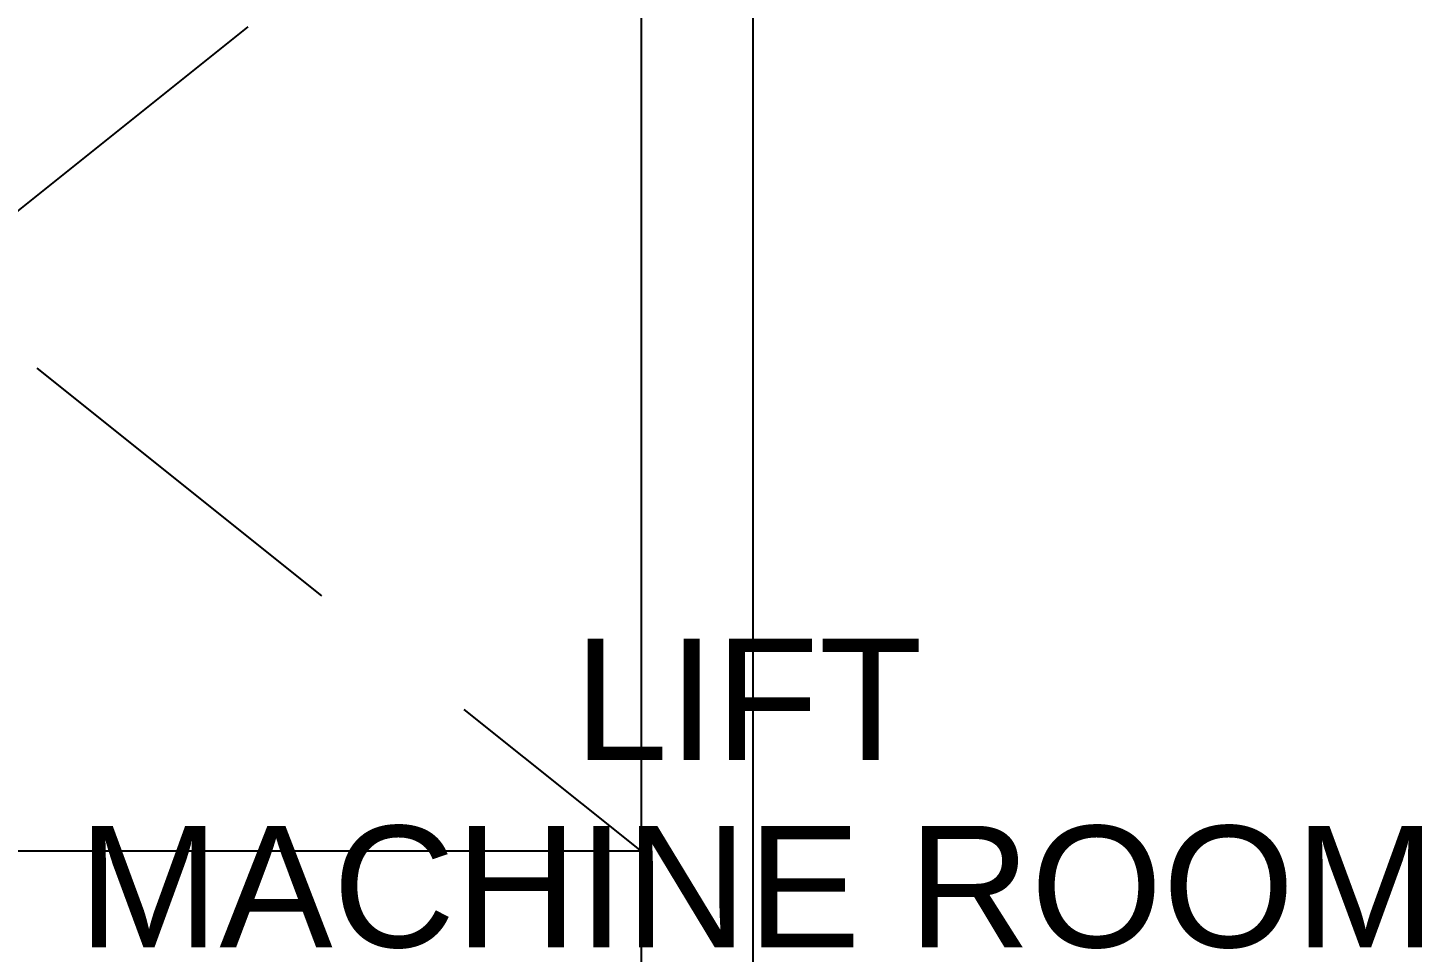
# Model space of a CAD drawing. Extents: x 7897917 to 8423973, y -6487334 to -6173396.
# Drawn here: x 8269436 to 8272304, y -6412349 to -6410446 of the extents above; entities that cross this region are included whole.
import ezdxf
from ezdxf.enums import TextEntityAlignment as Align

# ---------------------------------------------------------------- set-up
doc = ezdxf.new("R2010")
doc.units = 0
doc.header["$LTSCALE"] = 600
doc.header["$MEASUREMENT"] = 0
doc.linetypes.add('HIDDEN2', pattern=[0.1875, 0.125, -0.0625])
for name, color, linetype in [('Duct', 8, 'CONTINUOUS'), ('TEXT', 6, 'CONTINUOUS'), ('Walls', 7, 'CONTINUOUS')]:
    doc.layers.add(name, color=color, linetype=linetype)
doc.styles.add('ARIAL', font='arial.ttf')

msp = doc.modelspace()

# ---------------------------------------------------------------- linework, layer by layer
at = {"layer": 'Duct', "color": 8, "linetype": 'HIDDEN2', "ltscale": 10}
for p, q in [((8267697.376, -6409741.154, 2.894), (8270697.291, -6412141.084, 2.894)), ((8270766.755, -6409741.154, 2.894), (8267766.841, -6412141.084, 2.894))]:
    msp.add_line(p, q, dxfattribs=at)
at = {"layer": 'Walls', "color": 8, "linetype": 'Continuous'}
for p, q in [((8270697.291, -6410110.934, 2.894), (8270697.291, -6414400.672, 2.894)), ((8270927.291, -6410110.952, 2.894), (8270927.291, -6414400.672, 2.894)), ((8270697.2, -6412141.084, 2.894), (8267697.286, -6412141.084, 2.894))]:
    msp.add_line(p, q, dxfattribs=at)

# ---------------------------------------------------------------- texts
at = {"layer": 'TEXT', "color": 7, "style": 'ARIAL'}
for s, p in [('LIFT', (8270917.448, -6411953.712, 30.505)), ('MACHINE ROOM', (8270935.783, -6412339, 30.505))]:
    msp.add_text(s, height=250, dxfattribs=at).set_placement(p, align=Align.CENTER)

doc.saveas('drawing.dxf')
